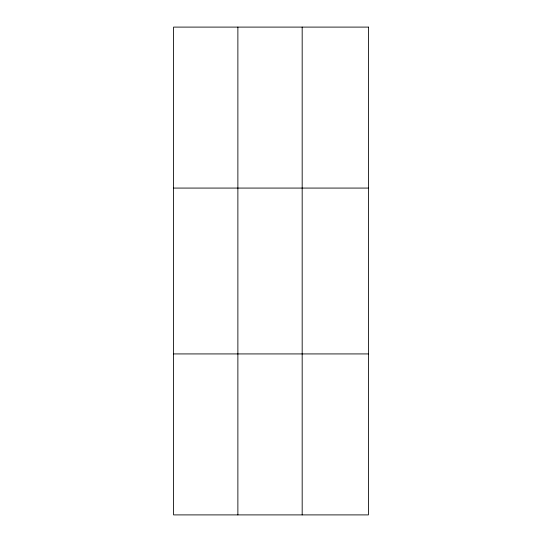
<?xml version="1.0" encoding="UTF-8"?>
<svg xmlns="http://www.w3.org/2000/svg" width="542" height="542" viewBox="0 0 542 542"><rect width="100%" height="100%" fill="white"/><g stroke="black" fill="none" stroke-linecap="round" stroke-linejoin="round"><path stroke-width="0.81" d="M237.877 514.9L237.877 27.1M302.179 514.9L302.179 27.1M173.569 188.074L368.431 188.074M173.569 353.926L368.431 353.926M368.431 27.1L368.431 514.9L173.569 514.9L173.569 27.1L368.431 27.1"/></g></svg>
